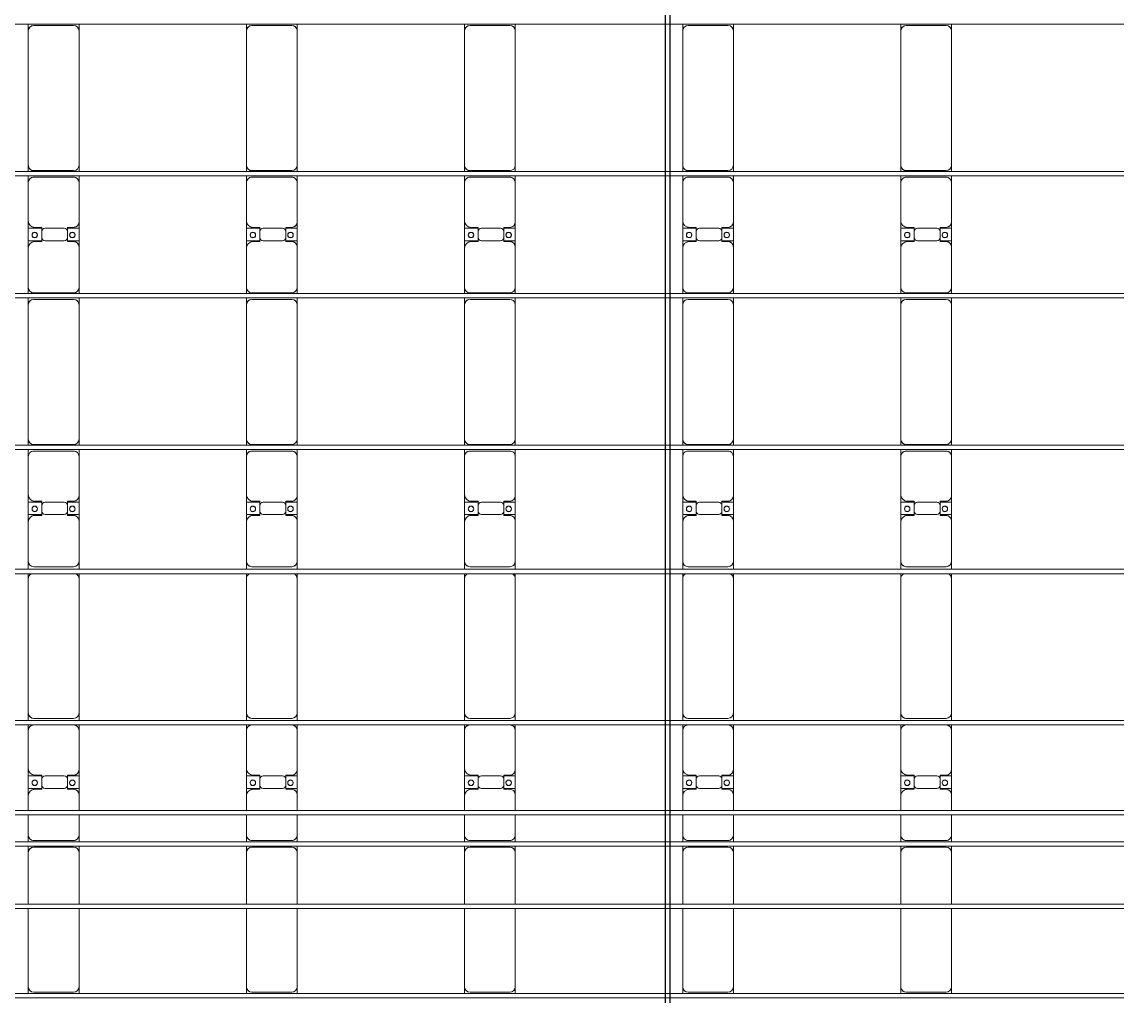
# Model space of a CAD drawing. Header units: millimetres. Extents: x -147246 to 112336, y -213734 to -86506.
# Drawn here: x -74407 to -64365, y -169893 to -160965 of the extents above; entities that cross this region are included whole.
import ezdxf

# ---------------------------------------------------------------- set-up
doc = ezdxf.new("R2010")
doc.units = ezdxf.units.MM
doc.layers.add('A-GENM', color=13, linetype='Continuous', lineweight=9)
doc.layers.add('S-BEAM', color=12, linetype='Continuous', lineweight=9)

# ---------------------------------------------------------------- blocks, each defined once
blk = doc.blocks.new('Dầm C52 - Dầm C52-18787-BỐ TRÍ KHUNG KẾT CẤU BÈ PIN 05')
at = {"layer": 'S-BEAM', "color": 1}
blk.add_line((-74474, 20), (74474, 20), dxfattribs=at)
blk = doc.blocks.new('Dầm C52 - Dầm C52-18788-BỐ TRÍ KHUNG KẾT CẤU BÈ PIN 05')
at = {"layer": 'S-BEAM', "color": 1}
for p, q in [((-74474, 20), (74474, 20)), ((74474, -20), (-74474, -20))]:
    blk.add_line(p, q, dxfattribs=at)
blk = doc.blocks.new('Dầm C52 - Dầm C52-18789-BỐ TRÍ KHUNG KẾT CẤU BÈ PIN 05')
at = {"layer": 'S-BEAM', "color": 1}
for p, q in [((-74474, 20), (74474, 20)), ((74474, -20), (-74474, -20))]:
    blk.add_line(p, q, dxfattribs=at)
blk = doc.blocks.new('Dầm C52 - Dầm C52-18790-BỐ TRÍ KHUNG KẾT CẤU BÈ PIN 05')
at = {"layer": 'S-BEAM', "color": 1}
for p, q in [((-74474, 20), (74474, 20)), ((74474, -20), (-74474, -20))]:
    blk.add_line(p, q, dxfattribs=at)
blk = doc.blocks.new('Dầm C52 - Hộp 40x60-25898-BỐ TRÍ KHUNG KẾT CẤU BÈ PIN 05')
at = {"layer": 'S-BEAM', "color": 3, "lineweight": 25}
for p, q in [((-55982, 20), (55982, 20)), ((55982, -20), (-55982, -20))]:
    blk.add_line(p, q, dxfattribs=at)
blk = doc.blocks.new('Dai phao do pin - DẢI PHAO ĐỠ PIN-V12-BỐ TRÍ KHUNG KẾT CẤU BÈ PIN 05')
at = {"layer": 'A-GENM', "color": 7}
for p, q in [((31948, 242), (32010, 242)), ((32727, 242), (32010, 242)), ((33240, 242), (32767, 242)), ((33240, 242), (33298, 242)), ((33338, 242), (33400, 242)), ((33587, 242), (33400, 242)), ((33760, 242), (33627, 242)), ((33760, 242), (33942, 242)), ((33828, 242), (34010, 242)), ((33828, 118), (33828, 242)), ((33942, 242), (33942, 118)), ((34360, 242), (34010, 242)), ((34360, 242), (34411, 242)), ((34451, 242), (34520, 242)), ((35750, 242), (34520, 242)), ((35750, 242), (35796, 242)), ((35836, 242), (35910, 242)), ((36270, 242), (35910, 242)), ((36270, 242), (36452, 242)), ((36338, 242), (36520, 242)), ((36338, 118), (36338, 242)), ((36452, 242), (36452, 118)), ((36870, 242), (36520, 242)), ((36870, 242), (36933, 242)), ((36973, 242), (37030, 242)), ((38260, 242), (37030, 242)), ((38260, 242), (38323, 242)), ((38363, 242), (38420, 242)), ((38780, 242), (38420, 242)), ((38780, 242), (38962, 242)), ((38848, 242), (39030, 242)), ((38848, 118), (38848, 242)), ((38962, 242), (38962, 118)), ((39380, 242), (39030, 242)), ((39380, 242), (39443, 242)), ((39483, 242), (39540, 242)), ((40770, 242), (39540, 242)), ((40770, 242), (40833, 242)), ((31960, 192), (31960, -173)), ((33290, -173), (33290, 192)), ((33350, 192), (33350, -173)), ((33820, 118), (33820, 182)), ((33912, 118), (33820, 118)), ((33950, 118), (33858, 118)), ((33950, 182), (33950, 118)), ((34410, -173), (34410, 192)), ((34470, 192), (34470, -173)), ((35860, 192), (35860, -173)), ((36330, 118), (36330, 182)), ((36422, 118), (36330, 118)), ((36460, 118), (36368, 118)), ((36460, 182), (36460, 118)), ((36920, -173), (36920, 192)), ((36980, 192), (36980, -173)), ((38310, -173), (38310, 192)), ((38370, 192), (38370, -173)), ((38840, 118), (38840, 182)), ((38932, 118), (38840, 118)), ((38970, 118), (38878, 118)), ((38970, 182), (38970, 118)), ((39430, -173), (39430, 192)), ((39490, 192), (39490, -173)), ((40820, -173), (40820, 192)), ((33828, 88), (33828, -88)), ((33942, -88), (33942, 88)), ((36338, 88), (36338, -88)), ((36452, -88), (36452, 88)), ((38848, 88), (38848, -88)), ((38962, -88), (38962, 88)), ((33820, -173), (33820, -118)), ((33820, -118), (33912, -118)), ((33828, -223), (33828, -118)), ((33858, -118), (33950, -118)), ((33942, -118), (33942, -223)), ((33950, -118), (33950, -173)), ((36330, -173), (36330, -118)), ((36330, -118), (36422, -118)), ((36338, -223), (36338, -118)), ((36368, -118), (36460, -118)), ((36452, -118), (36452, -223)), ((36460, -118), (36460, -173)), ((38840, -173), (38840, -118)), ((38840, -118), (38932, -118)), ((38848, -223), (38848, -118)), ((38878, -118), (38970, -118)), ((38962, -118), (38962, -223)), ((38970, -118), (38970, -173)), ((32010, -223), (31948, -223)), ((32010, -223), (32727, -223)), ((32767, -223), (33240, -223)), ((33298, -223), (33240, -223)), ((33400, -223), (33338, -223)), ((33400, -223), (33587, -223)), ((33627, -223), (33770, -223)), ((33942, -223), (33770, -223)), ((34000, -223), (33828, -223)), ((34000, -223), (34360, -223)), ((34411, -223), (34360, -223)), ((34520, -223), (34451, -223)), ((34520, -223), (35750, -223)), ((35796, -223), (35750, -223)), ((35910, -223), (35836, -223)), ((35910, -223), (36280, -223)), ((36452, -223), (36280, -223)), ((36510, -223), (36338, -223)), ((36510, -223), (36870, -223)), ((36933, -223), (36870, -223)), ((37030, -223), (36973, -223)), ((37030, -223), (38260, -223)), ((38323, -223), (38260, -223)), ((38420, -223), (38363, -223)), ((38420, -223), (38790, -223)), ((38962, -223), (38791, -223)), ((39020, -223), (38848, -223)), ((39020, -223), (39380, -223)), ((39443, -223), (39380, -223)), ((39540, -223), (39483, -223)), ((39540, -223), (40770, -223)), ((40833, -223), (40770, -223))]:
    blk.add_line(p, q, dxfattribs=at)
for centre, radius, start, end in [((32010, 192), 50, 90, 180), ((32010, 192), 50, 105, 180), ((33240, 192), 50, 360, 90), ((33240, 192), 50, 15, 90), ((33400, 192), 50, 90, 180), ((33400, 192), 50, 135, 180), ((33760, 182), 60, 360, 90), ((33760, 182), 60, 360, 30), ((33879, 183), 25, 0, 180), ((33881, 183), 25, 0, 180), ((34010, 182), 60, 90, 180), ((34010, 182), 60, 150, 180), ((34360, 192), 50, 360, 90), ((34360, 192), 50, 360, 45), ((34520, 192), 50, 90, 180), ((34520, 192), 50, 105, 180), ((35750, 192), 50, 30, 90), ((35750, 192), 50, 30, 90), ((35910, 192), 50, 90, 180), ((35910, 192), 50, 135, 180), ((36270, 182), 60, 360, 90), ((36270, 182), 60, 360, 30), ((36389, 183), 25, 0, 180), ((36391, 183), 25, 0, 180), ((36520, 182), 60, 90, 180), ((36520, 182), 60, 150, 180), ((36870, 192), 50, 0, 90), ((36870, 192), 50, 0, 45), ((37030, 192), 50, 90, 180), ((37030, 192), 50, 105, 180), ((38260, 192), 50, 360, 90), ((38260, 192), 50, 15, 90), ((38420, 192), 50, 90, 180), ((38420, 192), 50, 135, 180), ((38780, 182), 60, 360, 90), ((38780, 182), 60, 360, 30), ((38899, 183), 25, 0, 180), ((38901, 183), 25, 360, 180), ((39030, 182), 60, 90, 180), ((39030, 182), 60, 150, 180), ((39380, 192), 50, 0, 90), ((39380, 192), 50, 0, 45), ((39540, 192), 50, 90, 180), ((39540, 192), 50, 105, 180), ((40770, 192), 50, 0, 90), ((40770, 192), 50, 15, 90), ((33858, 88), 30, 90, 180), ((33879, 183), 25, 180, 0), ((33881, 183), 25, 180, 0), ((33912, 88), 30, 360, 90), ((36368, 88), 30, 90, 180), ((36389, 183), 25, 180, 0), ((36391, 183), 25, 180, 0), ((36422, 88), 30, 0, 90), ((38878, 88), 30, 90, 180), ((38899, 183), 25, 180, 360), ((38901, 183), 25, 180, 360), ((38932, 88), 30, 0, 90), ((33858, -88), 30, 180, 270), ((33912, -88), 30, 270, 360), ((36368, -88), 30, 180, 270), ((36422, -88), 30, 270, 360), ((38878, -88), 30, 180, 270), ((38932, -88), 30, 270, 0), ((32010, -173), 50, 180, 270), ((32010, -173), 50, 180, 270), ((33240, -173), 50, 270, 0), ((33240, -173), 50, 285, 0), ((33400, -173), 50, 180, 270), ((33400, -173), 50, 180, 225), ((33770, -173), 50, 270, 360), ((33770, -173), 50, 315, 360), ((33879, -162), 25, 0, 180), ((33879, -162), 25, 180, 0), ((33881, -162), 25, 0, 180), ((33881, -162), 25, 180, 0), ((34000, -173), 50, 180, 270), ((34000, -173), 50, 180, 225), ((34360, -173), 50, 270, 0), ((34360, -173), 50, 315, 360), ((34520, -173), 50, 180, 270), ((34520, -173), 50, 180, 270), ((35750, -173), 50, 270, 330), ((35750, -173), 50, 285, 330), ((35910, -173), 50, 180, 270), ((35910, -173), 50, 180, 225), ((36280, -173), 50, 270, 360), ((36280, -173), 50, 315, 0), ((36389, -162), 25, 0, 180), ((36389, -162), 25, 180, 0), ((36391, -162), 25, 0, 180), ((36391, -162), 25, 180, 0), ((36510, -173), 50, 180, 270), ((36510, -173), 50, 180, 225), ((36870, -173), 50, 270, 0), ((36870, -173), 50, 315, 360), ((37030, -173), 50, 180, 270), ((37030, -173), 50, 180, 270), ((38260, -173), 50, 270, 360), ((38260, -173), 50, 285, 360), ((38420, -173), 50, 180, 270), ((38420, -173), 50, 180, 225), ((38790, -173), 50, 270, 0), ((38790, -173), 50, 315, 0), ((38899, -162), 25, 360, 180), ((38899, -162), 25, 180, 360), ((38901, -162), 25, 0, 180), ((38901, -162), 25, 180, 360), ((39020, -173), 50, 180, 270), ((39020, -173), 50, 180, 225), ((39380, -173), 50, 270, 0), ((39380, -173), 50, 315, 0), ((39540, -173), 50, 180, 270), ((39540, -173), 50, 180, 270), ((40770, -173), 50, 270, 360), ((40770, -173), 50, 285, 0)]:
    blk.add_arc(centre, radius, start, end, dxfattribs=at)
blk = doc.blocks.new('Dai phao do pin - DẢI PHAO ĐỠ PIN-V13-BỐ TRÍ KHUNG KẾT CẤU BÈ PIN 05')
at = {"layer": 'A-GENM', "color": 7}
for p, q in [((31948, 242), (32010, 242)), ((32727, 242), (32010, 242)), ((33240, 242), (32767, 242)), ((33240, 242), (33298, 242)), ((33338, 242), (33400, 242)), ((33587, 242), (33400, 242)), ((33760, 242), (33627, 242)), ((33760, 242), (33942, 242)), ((33828, 242), (34010, 242)), ((33828, 118), (33828, 242)), ((33942, 242), (33942, 118)), ((34360, 242), (34010, 242)), ((34360, 242), (34411, 242)), ((34451, 242), (34520, 242)), ((35750, 242), (34520, 242)), ((35750, 242), (35796, 242)), ((35836, 242), (35910, 242)), ((36270, 242), (35910, 242)), ((36270, 242), (36452, 242)), ((36338, 242), (36520, 242)), ((36338, 118), (36338, 242)), ((36452, 242), (36452, 118)), ((36870, 242), (36520, 242)), ((36870, 242), (36933, 242)), ((36973, 242), (37030, 242)), ((38260, 242), (37030, 242)), ((38260, 242), (38323, 242)), ((38363, 242), (38420, 242)), ((38780, 242), (38420, 242)), ((38780, 242), (38962, 242)), ((38848, 242), (39030, 242)), ((38848, 118), (38848, 242)), ((38962, 242), (38962, 118)), ((39380, 242), (39030, 242)), ((39380, 242), (39443, 242)), ((39483, 242), (39540, 242)), ((40770, 242), (39540, 242)), ((40770, 242), (40833, 242)), ((31960, 192), (31960, -173)), ((33290, -173), (33290, 192)), ((33350, 192), (33350, -173)), ((33820, 118), (33820, 182)), ((33912, 118), (33820, 118)), ((33950, 118), (33858, 118)), ((33950, 182), (33950, 118)), ((34410, -173), (34410, 192)), ((34470, 192), (34470, -173)), ((35860, 192), (35860, -173)), ((36330, 118), (36330, 182)), ((36422, 118), (36330, 118)), ((36460, 118), (36368, 118)), ((36460, 182), (36460, 118)), ((36920, -173), (36920, 192)), ((36980, 192), (36980, -173)), ((38310, -173), (38310, 192)), ((38370, 192), (38370, -173)), ((38840, 118), (38840, 182)), ((38932, 118), (38840, 118)), ((38970, 118), (38878, 118)), ((38970, 182), (38970, 118)), ((39430, -173), (39430, 192)), ((39490, 192), (39490, -173)), ((40820, -173), (40820, 192)), ((33828, 88), (33828, -88)), ((33942, -88), (33942, 88)), ((36338, 88), (36338, -88)), ((36452, -88), (36452, 88)), ((38848, 88), (38848, -88)), ((38962, -88), (38962, 88)), ((33820, -173), (33820, -118)), ((33820, -118), (33912, -118)), ((33828, -223), (33828, -118)), ((33858, -118), (33950, -118)), ((33942, -118), (33942, -223)), ((33950, -118), (33950, -173)), ((36330, -173), (36330, -118)), ((36330, -118), (36422, -118)), ((36338, -223), (36338, -118)), ((36368, -118), (36460, -118)), ((36452, -118), (36452, -223)), ((36460, -118), (36460, -173)), ((38840, -173), (38840, -118)), ((38840, -118), (38932, -118)), ((38848, -223), (38848, -118)), ((38878, -118), (38970, -118)), ((38962, -118), (38962, -223)), ((38970, -118), (38970, -173)), ((32010, -223), (31948, -223)), ((32010, -223), (32727, -223)), ((32767, -223), (33240, -223)), ((33298, -223), (33240, -223)), ((33400, -223), (33338, -223)), ((33400, -223), (33587, -223)), ((33627, -223), (33770, -223)), ((33942, -223), (33770, -223)), ((34000, -223), (33828, -223)), ((34000, -223), (34360, -223)), ((34411, -223), (34360, -223)), ((34520, -223), (34451, -223)), ((34520, -223), (35750, -223)), ((35796, -223), (35750, -223)), ((35910, -223), (35836, -223)), ((35910, -223), (36280, -223)), ((36452, -223), (36280, -223)), ((36510, -223), (36338, -223)), ((36510, -223), (36870, -223)), ((36933, -223), (36870, -223)), ((37030, -223), (36973, -223)), ((37030, -223), (38260, -223)), ((38323, -223), (38260, -223)), ((38420, -223), (38363, -223)), ((38420, -223), (38790, -223)), ((38962, -223), (38791, -223)), ((39020, -223), (38848, -223)), ((39020, -223), (39380, -223)), ((39443, -223), (39380, -223)), ((39540, -223), (39483, -223)), ((39540, -223), (40770, -223)), ((40833, -223), (40770, -223))]:
    blk.add_line(p, q, dxfattribs=at)
for centre, radius, start, end in [((32010, 192), 50, 90, 180), ((32010, 192), 50, 105, 180), ((33240, 192), 50, 360, 90), ((33240, 192), 50, 15, 90), ((33400, 192), 50, 90, 180), ((33400, 192), 50, 135, 180), ((33760, 182), 60, 360, 90), ((33760, 182), 60, 360, 30), ((33879, 183), 25, 0, 180), ((33881, 183), 25, 0, 180), ((34010, 182), 60, 90, 180), ((34010, 182), 60, 150, 180), ((34360, 192), 50, 360, 90), ((34360, 192), 50, 360, 45), ((34520, 192), 50, 90, 180), ((34520, 192), 50, 105, 180), ((35750, 192), 50, 30, 90), ((35750, 192), 50, 30, 90), ((35910, 192), 50, 90, 180), ((35910, 192), 50, 135, 180), ((36270, 182), 60, 360, 90), ((36270, 182), 60, 360, 30), ((36389, 183), 25, 0, 180), ((36391, 183), 25, 0, 180), ((36520, 182), 60, 90, 180), ((36520, 182), 60, 150, 180), ((36870, 192), 50, 0, 90), ((36870, 192), 50, 0, 45), ((37030, 192), 50, 90, 180), ((37030, 192), 50, 105, 180), ((38260, 192), 50, 360, 90), ((38260, 192), 50, 15, 90), ((38420, 192), 50, 90, 180), ((38420, 192), 50, 135, 180), ((38780, 182), 60, 360, 90), ((38780, 182), 60, 360, 30), ((38899, 183), 25, 0, 180), ((38901, 183), 25, 360, 180), ((39030, 182), 60, 90, 180), ((39030, 182), 60, 150, 180), ((39380, 192), 50, 0, 90), ((39380, 192), 50, 0, 45), ((39540, 192), 50, 90, 180), ((39540, 192), 50, 105, 180), ((40770, 192), 50, 0, 90), ((40770, 192), 50, 15, 90), ((33858, 88), 30, 90, 180), ((33879, 183), 25, 180, 0), ((33881, 183), 25, 180, 0), ((33912, 88), 30, 360, 90), ((36368, 88), 30, 90, 180), ((36389, 183), 25, 180, 0), ((36391, 183), 25, 180, 0), ((36422, 88), 30, 0, 90), ((38878, 88), 30, 90, 180), ((38899, 183), 25, 180, 360), ((38901, 183), 25, 180, 360), ((38932, 88), 30, 0, 90), ((33858, -88), 30, 180, 270), ((33912, -88), 30, 270, 360), ((36368, -88), 30, 180, 270), ((36422, -88), 30, 270, 360), ((38878, -88), 30, 180, 270), ((38932, -88), 30, 270, 0), ((32010, -173), 50, 180, 270), ((32010, -173), 50, 180, 270), ((33240, -173), 50, 270, 0), ((33240, -173), 50, 285, 0), ((33400, -173), 50, 180, 270), ((33400, -173), 50, 180, 225), ((33770, -173), 50, 270, 360), ((33770, -173), 50, 315, 360), ((33879, -162), 25, 0, 180), ((33879, -162), 25, 180, 0), ((33881, -162), 25, 0, 180), ((33881, -162), 25, 180, 0), ((34000, -173), 50, 180, 270), ((34000, -173), 50, 180, 225), ((34360, -173), 50, 270, 0), ((34360, -173), 50, 315, 360), ((34520, -173), 50, 180, 270), ((34520, -173), 50, 180, 270), ((35750, -173), 50, 270, 330), ((35750, -173), 50, 285, 330), ((35910, -173), 50, 180, 270), ((35910, -173), 50, 180, 225), ((36280, -173), 50, 270, 360), ((36280, -173), 50, 315, 0), ((36389, -162), 25, 0, 180), ((36389, -162), 25, 180, 0), ((36391, -162), 25, 0, 180), ((36391, -162), 25, 180, 0), ((36510, -173), 50, 180, 270), ((36510, -173), 50, 180, 225), ((36870, -173), 50, 270, 0), ((36870, -173), 50, 315, 360), ((37030, -173), 50, 180, 270), ((37030, -173), 50, 180, 270), ((38260, -173), 50, 270, 360), ((38260, -173), 50, 285, 360), ((38420, -173), 50, 180, 270), ((38420, -173), 50, 180, 225), ((38790, -173), 50, 270, 0), ((38790, -173), 50, 315, 0), ((38899, -162), 25, 360, 180), ((38899, -162), 25, 180, 360), ((38901, -162), 25, 0, 180), ((38901, -162), 25, 180, 360), ((39020, -173), 50, 180, 270), ((39020, -173), 50, 180, 225), ((39380, -173), 50, 270, 0), ((39380, -173), 50, 315, 0), ((39540, -173), 50, 180, 270), ((39540, -173), 50, 180, 270), ((40770, -173), 50, 270, 360), ((40770, -173), 50, 285, 0)]:
    blk.add_arc(centre, radius, start, end, dxfattribs=at)
blk = doc.blocks.new('Dai phao do pin - DẢI PHAO ĐỠ PIN-V14-BỐ TRÍ KHUNG KẾT CẤU BÈ PIN 05')
at = {"layer": 'A-GENM', "color": 7}
for p, q in [((31948, 242), (32010, 242)), ((32727, 242), (32010, 242)), ((33240, 242), (32767, 242)), ((33240, 242), (33298, 242)), ((33338, 242), (33400, 242)), ((33587, 242), (33400, 242)), ((33760, 242), (33627, 242)), ((33760, 242), (33942, 242)), ((33828, 242), (34010, 242)), ((33828, 118), (33828, 242)), ((33942, 242), (33942, 118)), ((34360, 242), (34010, 242)), ((34360, 242), (34411, 242)), ((34451, 242), (34520, 242)), ((35750, 242), (34520, 242)), ((35750, 242), (35796, 242)), ((35836, 242), (35910, 242)), ((36270, 242), (35910, 242)), ((36270, 242), (36452, 242)), ((36338, 242), (36520, 242)), ((36338, 118), (36338, 242)), ((36452, 242), (36452, 118)), ((36870, 242), (36520, 242)), ((36870, 242), (36933, 242)), ((36973, 242), (37030, 242)), ((38260, 242), (37030, 242)), ((38260, 242), (38323, 242)), ((38363, 242), (38420, 242)), ((38780, 242), (38420, 242)), ((38780, 242), (38962, 242)), ((38848, 242), (39030, 242)), ((38848, 118), (38848, 242)), ((38962, 242), (38962, 118)), ((39380, 242), (39030, 242)), ((39380, 242), (39443, 242)), ((39483, 242), (39540, 242)), ((40770, 242), (39540, 242)), ((40770, 242), (40833, 242)), ((31960, 192), (31960, -173)), ((33290, -173), (33290, 192)), ((33350, 192), (33350, -173)), ((33820, 118), (33820, 182)), ((33912, 118), (33820, 118)), ((33950, 118), (33858, 118)), ((33950, 182), (33950, 118)), ((34410, -173), (34410, 192)), ((34470, 192), (34470, -173)), ((35860, 192), (35860, -173)), ((36330, 118), (36330, 182)), ((36422, 118), (36330, 118)), ((36460, 118), (36368, 118)), ((36460, 182), (36460, 118)), ((36920, -173), (36920, 192)), ((36980, 192), (36980, -173)), ((38310, -173), (38310, 192)), ((38370, 192), (38370, -173)), ((38840, 118), (38840, 182)), ((38932, 118), (38840, 118)), ((38970, 118), (38878, 118)), ((38970, 182), (38970, 118)), ((39430, -173), (39430, 192)), ((39490, 192), (39490, -173)), ((40820, -173), (40820, 192)), ((33828, 88), (33828, -88)), ((33942, -88), (33942, 88)), ((36338, 88), (36338, -88)), ((36452, -88), (36452, 88)), ((38848, 88), (38848, -88)), ((38962, -88), (38962, 88)), ((33820, -173), (33820, -118)), ((33820, -118), (33912, -118)), ((33828, -223), (33828, -118)), ((33858, -118), (33950, -118)), ((33942, -118), (33942, -223)), ((33950, -118), (33950, -173)), ((36330, -173), (36330, -118)), ((36330, -118), (36422, -118)), ((36338, -223), (36338, -118)), ((36368, -118), (36460, -118)), ((36452, -118), (36452, -223)), ((36460, -118), (36460, -173)), ((38840, -173), (38840, -118)), ((38840, -118), (38932, -118)), ((38848, -223), (38848, -118)), ((38878, -118), (38970, -118)), ((38962, -118), (38962, -223)), ((38970, -118), (38970, -173)), ((32010, -223), (31948, -223)), ((32010, -223), (32727, -223)), ((32767, -223), (33240, -223)), ((33298, -223), (33240, -223)), ((33400, -223), (33338, -223)), ((33400, -223), (33587, -223)), ((33627, -223), (33770, -223)), ((33942, -223), (33770, -223)), ((34000, -223), (33828, -223)), ((34000, -223), (34360, -223)), ((34411, -223), (34360, -223)), ((34520, -223), (34451, -223)), ((34520, -223), (35750, -223)), ((35796, -223), (35750, -223)), ((35910, -223), (35836, -223)), ((35910, -223), (36280, -223)), ((36452, -223), (36280, -223)), ((36510, -223), (36338, -223)), ((36510, -223), (36870, -223)), ((36933, -223), (36870, -223)), ((37030, -223), (36973, -223)), ((37030, -223), (38260, -223)), ((38323, -223), (38260, -223)), ((38420, -223), (38363, -223)), ((38420, -223), (38790, -223)), ((38962, -223), (38791, -223)), ((39020, -223), (38848, -223)), ((39020, -223), (39380, -223)), ((39443, -223), (39380, -223)), ((39540, -223), (39483, -223)), ((39540, -223), (40770, -223)), ((40833, -223), (40770, -223))]:
    blk.add_line(p, q, dxfattribs=at)
for centre, radius, start, end in [((32010, 192), 50, 90, 180), ((32010, 192), 50, 105, 180), ((33240, 192), 50, 360, 90), ((33240, 192), 50, 15, 90), ((33400, 192), 50, 90, 180), ((33400, 192), 50, 135, 180), ((33760, 182), 60, 360, 90), ((33760, 182), 60, 360, 30), ((33879, 183), 25, 0, 180), ((33881, 183), 25, 0, 180), ((34010, 182), 60, 90, 180), ((34010, 182), 60, 150, 180), ((34360, 192), 50, 360, 90), ((34360, 192), 50, 360, 45), ((34520, 192), 50, 90, 180), ((34520, 192), 50, 105, 180), ((35750, 192), 50, 30, 90), ((35750, 192), 50, 30, 90), ((35910, 192), 50, 90, 180), ((35910, 192), 50, 135, 180), ((36270, 182), 60, 360, 90), ((36270, 182), 60, 360, 30), ((36389, 183), 25, 0, 180), ((36391, 183), 25, 0, 180), ((36520, 182), 60, 90, 180), ((36520, 182), 60, 150, 180), ((36870, 192), 50, 0, 90), ((36870, 192), 50, 0, 45), ((37030, 192), 50, 90, 180), ((37030, 192), 50, 105, 180), ((38260, 192), 50, 360, 90), ((38260, 192), 50, 15, 90), ((38420, 192), 50, 90, 180), ((38420, 192), 50, 135, 180), ((38780, 182), 60, 360, 90), ((38780, 182), 60, 360, 30), ((38899, 183), 25, 0, 180), ((38901, 183), 25, 360, 180), ((39030, 182), 60, 90, 180), ((39030, 182), 60, 150, 180), ((39380, 192), 50, 0, 90), ((39380, 192), 50, 0, 45), ((39540, 192), 50, 90, 180), ((39540, 192), 50, 105, 180), ((40770, 192), 50, 0, 90), ((40770, 192), 50, 15, 90), ((33858, 88), 30, 90, 180), ((33879, 183), 25, 180, 0), ((33881, 183), 25, 180, 0), ((33912, 88), 30, 360, 90), ((36368, 88), 30, 90, 180), ((36389, 183), 25, 180, 0), ((36391, 183), 25, 180, 0), ((36422, 88), 30, 0, 90), ((38878, 88), 30, 90, 180), ((38899, 183), 25, 180, 360), ((38901, 183), 25, 180, 360), ((38932, 88), 30, 0, 90), ((33858, -88), 30, 180, 270), ((33912, -88), 30, 270, 360), ((36368, -88), 30, 180, 270), ((36422, -88), 30, 270, 360), ((38878, -88), 30, 180, 270), ((38932, -88), 30, 270, 0), ((32010, -173), 50, 180, 270), ((32010, -173), 50, 180, 270), ((33240, -173), 50, 270, 0), ((33240, -173), 50, 285, 0), ((33400, -173), 50, 180, 270), ((33400, -173), 50, 180, 225), ((33770, -173), 50, 270, 360), ((33770, -173), 50, 315, 360), ((33879, -162), 25, 0, 180), ((33879, -162), 25, 180, 0), ((33881, -162), 25, 0, 180), ((33881, -162), 25, 180, 0), ((34000, -173), 50, 180, 270), ((34000, -173), 50, 180, 225), ((34360, -173), 50, 270, 0), ((34360, -173), 50, 315, 360), ((34520, -173), 50, 180, 270), ((34520, -173), 50, 180, 270), ((35750, -173), 50, 270, 330), ((35750, -173), 50, 285, 330), ((35910, -173), 50, 180, 270), ((35910, -173), 50, 180, 225), ((36280, -173), 50, 270, 360), ((36280, -173), 50, 315, 0), ((36389, -162), 25, 0, 180), ((36389, -162), 25, 180, 0), ((36391, -162), 25, 0, 180), ((36391, -162), 25, 180, 0), ((36510, -173), 50, 180, 270), ((36510, -173), 50, 180, 225), ((36870, -173), 50, 270, 0), ((36870, -173), 50, 315, 360), ((37030, -173), 50, 180, 270), ((37030, -173), 50, 180, 270), ((38260, -173), 50, 270, 360), ((38260, -173), 50, 285, 360), ((38420, -173), 50, 180, 270), ((38420, -173), 50, 180, 225), ((38790, -173), 50, 270, 0), ((38790, -173), 50, 315, 0), ((38899, -162), 25, 360, 180), ((38899, -162), 25, 180, 360), ((38901, -162), 25, 0, 180), ((38901, -162), 25, 180, 360), ((39020, -173), 50, 180, 270), ((39020, -173), 50, 180, 225), ((39380, -173), 50, 270, 0), ((39380, -173), 50, 315, 0), ((39540, -173), 50, 180, 270), ((39540, -173), 50, 180, 270), ((40770, -173), 50, 270, 360), ((40770, -173), 50, 285, 0)]:
    blk.add_arc(centre, radius, start, end, dxfattribs=at)
blk = doc.blocks.new('Dai phao do pin - DẢI PHAO ĐỠ PIN-V15-BỐ TRÍ KHUNG KẾT CẤU BÈ PIN 05')
at = {"layer": 'A-GENM', "color": 7}
for p, q in [((31948, 242), (32010, 242)), ((32727, 242), (32010, 242)), ((33240, 242), (32767, 242)), ((33240, 242), (33298, 242)), ((33338, 242), (33400, 242)), ((33587, 242), (33400, 242)), ((33760, 242), (33627, 242)), ((33760, 242), (33942, 242)), ((33828, 242), (34010, 242)), ((33828, 118), (33828, 242)), ((33942, 242), (33942, 118)), ((34360, 242), (34010, 242)), ((34360, 242), (34411, 242)), ((34451, 242), (34520, 242)), ((35750, 242), (34520, 242)), ((35750, 242), (35796, 242)), ((35836, 242), (35910, 242)), ((36270, 242), (35910, 242)), ((36270, 242), (36452, 242)), ((36338, 242), (36520, 242)), ((36338, 118), (36338, 242)), ((36452, 242), (36452, 118)), ((36870, 242), (36520, 242)), ((36870, 242), (36933, 242)), ((36973, 242), (37030, 242)), ((38260, 242), (37030, 242)), ((38260, 242), (38323, 242)), ((38363, 242), (38420, 242)), ((38780, 242), (38420, 242)), ((38780, 242), (38962, 242)), ((38848, 242), (39030, 242)), ((38848, 118), (38848, 242)), ((38962, 242), (38962, 118)), ((39380, 242), (39030, 242)), ((39380, 242), (39443, 242)), ((39483, 242), (39540, 242)), ((40770, 242), (39540, 242)), ((40770, 242), (40833, 242)), ((31960, 192), (31960, -173)), ((33290, -173), (33290, 192)), ((33350, 192), (33350, -173)), ((33820, 118), (33820, 182)), ((33912, 118), (33820, 118)), ((33950, 118), (33858, 118)), ((33950, 182), (33950, 118)), ((34410, -173), (34410, 192)), ((34470, 192), (34470, -173)), ((35860, 192), (35860, -173)), ((36330, 118), (36330, 182)), ((36422, 118), (36330, 118)), ((36460, 118), (36368, 118)), ((36460, 182), (36460, 118)), ((36920, -173), (36920, 192)), ((36980, 192), (36980, -173)), ((38310, -173), (38310, 192)), ((38370, 192), (38370, -173)), ((38840, 118), (38840, 182)), ((38932, 118), (38840, 118)), ((38970, 118), (38878, 118)), ((38970, 182), (38970, 118)), ((39430, -173), (39430, 192)), ((39490, 192), (39490, -173)), ((40820, -173), (40820, 192)), ((33828, 88), (33828, -88)), ((33942, -88), (33942, 88)), ((36338, 88), (36338, -88)), ((36452, -88), (36452, 88)), ((38848, 88), (38848, -88)), ((38962, -88), (38962, 88)), ((33820, -173), (33820, -118)), ((33820, -118), (33912, -118)), ((33828, -223), (33828, -118)), ((33858, -118), (33950, -118)), ((33942, -118), (33942, -223)), ((33950, -118), (33950, -173)), ((36330, -173), (36330, -118)), ((36330, -118), (36422, -118)), ((36338, -223), (36338, -118)), ((36368, -118), (36460, -118)), ((36452, -118), (36452, -223)), ((36460, -118), (36460, -173)), ((38840, -173), (38840, -118)), ((38840, -118), (38932, -118)), ((38848, -223), (38848, -118)), ((38878, -118), (38970, -118)), ((38962, -118), (38962, -223)), ((38970, -118), (38970, -173)), ((32010, -223), (31948, -223)), ((32010, -223), (32727, -223)), ((32767, -223), (33240, -223)), ((33298, -223), (33240, -223)), ((33400, -223), (33338, -223)), ((33400, -223), (33587, -223)), ((33627, -223), (33770, -223)), ((33942, -223), (33770, -223)), ((34000, -223), (33828, -223)), ((34000, -223), (34360, -223)), ((34411, -223), (34360, -223)), ((34520, -223), (34451, -223)), ((34520, -223), (35750, -223)), ((35796, -223), (35750, -223)), ((35910, -223), (35836, -223)), ((35910, -223), (36280, -223)), ((36452, -223), (36280, -223)), ((36510, -223), (36338, -223)), ((36510, -223), (36870, -223)), ((36933, -223), (36870, -223)), ((37030, -223), (36973, -223)), ((37030, -223), (38260, -223)), ((38323, -223), (38260, -223)), ((38420, -223), (38363, -223)), ((38420, -223), (38790, -223)), ((38962, -223), (38791, -223)), ((39020, -223), (38848, -223)), ((39020, -223), (39380, -223)), ((39443, -223), (39380, -223)), ((39540, -223), (39483, -223)), ((39540, -223), (40770, -223)), ((40833, -223), (40770, -223))]:
    blk.add_line(p, q, dxfattribs=at)
for centre, radius, start, end in [((32010, 192), 50, 90, 180), ((32010, 192), 50, 105, 180), ((33240, 192), 50, 360, 90), ((33240, 192), 50, 15, 90), ((33400, 192), 50, 90, 180), ((33400, 192), 50, 135, 180), ((33760, 182), 60, 360, 90), ((33760, 182), 60, 360, 30), ((33879, 183), 25, 0, 180), ((33881, 183), 25, 0, 180), ((34010, 182), 60, 90, 180), ((34010, 182), 60, 150, 180), ((34360, 192), 50, 360, 90), ((34360, 192), 50, 360, 45), ((34520, 192), 50, 90, 180), ((34520, 192), 50, 105, 180), ((35750, 192), 50, 30, 90), ((35750, 192), 50, 30, 90), ((35910, 192), 50, 90, 180), ((35910, 192), 50, 135, 180), ((36270, 182), 60, 360, 90), ((36270, 182), 60, 360, 30), ((36389, 183), 25, 0, 180), ((36391, 183), 25, 0, 180), ((36520, 182), 60, 90, 180), ((36520, 182), 60, 150, 180), ((36870, 192), 50, 0, 90), ((36870, 192), 50, 0, 45), ((37030, 192), 50, 90, 180), ((37030, 192), 50, 105, 180), ((38260, 192), 50, 360, 90), ((38260, 192), 50, 15, 90), ((38420, 192), 50, 90, 180), ((38420, 192), 50, 135, 180), ((38780, 182), 60, 360, 90), ((38780, 182), 60, 360, 30), ((38899, 183), 25, 0, 180), ((38901, 183), 25, 360, 180), ((39030, 182), 60, 90, 180), ((39030, 182), 60, 150, 180), ((39380, 192), 50, 0, 90), ((39380, 192), 50, 0, 45), ((39540, 192), 50, 90, 180), ((39540, 192), 50, 105, 180), ((40770, 192), 50, 0, 90), ((40770, 192), 50, 15, 90), ((33858, 88), 30, 90, 180), ((33879, 183), 25, 180, 0), ((33881, 183), 25, 180, 0), ((33912, 88), 30, 360, 90), ((36368, 88), 30, 90, 180), ((36389, 183), 25, 180, 0), ((36391, 183), 25, 180, 0), ((36422, 88), 30, 0, 90), ((38878, 88), 30, 90, 180), ((38899, 183), 25, 180, 360), ((38901, 183), 25, 180, 360), ((38932, 88), 30, 0, 90), ((33858, -88), 30, 180, 270), ((33912, -88), 30, 270, 360), ((36368, -88), 30, 180, 270), ((36422, -88), 30, 270, 360), ((38878, -88), 30, 180, 270), ((38932, -88), 30, 270, 0), ((32010, -173), 50, 180, 270), ((32010, -173), 50, 180, 270), ((33240, -173), 50, 270, 0), ((33240, -173), 50, 285, 0), ((33400, -173), 50, 180, 270), ((33400, -173), 50, 180, 225), ((33770, -173), 50, 270, 360), ((33770, -173), 50, 315, 360), ((33879, -162), 25, 0, 180), ((33879, -162), 25, 180, 0), ((33881, -162), 25, 0, 180), ((33881, -162), 25, 180, 0), ((34000, -173), 50, 180, 270), ((34000, -173), 50, 180, 225), ((34360, -173), 50, 270, 0), ((34360, -173), 50, 315, 360), ((34520, -173), 50, 180, 270), ((34520, -173), 50, 180, 270), ((35750, -173), 50, 270, 330), ((35750, -173), 50, 285, 330), ((35910, -173), 50, 180, 270), ((35910, -173), 50, 180, 225), ((36280, -173), 50, 270, 360), ((36280, -173), 50, 315, 0), ((36389, -162), 25, 0, 180), ((36389, -162), 25, 180, 0), ((36391, -162), 25, 0, 180), ((36391, -162), 25, 180, 0), ((36510, -173), 50, 180, 270), ((36510, -173), 50, 180, 225), ((36870, -173), 50, 270, 0), ((36870, -173), 50, 315, 360), ((37030, -173), 50, 180, 270), ((37030, -173), 50, 180, 270), ((38260, -173), 50, 270, 360), ((38260, -173), 50, 285, 360), ((38420, -173), 50, 180, 270), ((38420, -173), 50, 180, 225), ((38790, -173), 50, 270, 0), ((38790, -173), 50, 315, 0), ((38899, -162), 25, 360, 180), ((38899, -162), 25, 180, 360), ((38901, -162), 25, 0, 180), ((38901, -162), 25, 180, 360), ((39020, -173), 50, 180, 270), ((39020, -173), 50, 180, 225), ((39380, -173), 50, 270, 0), ((39380, -173), 50, 315, 0), ((39540, -173), 50, 180, 270), ((39540, -173), 50, 180, 270), ((40770, -173), 50, 270, 360), ((40770, -173), 50, 285, 0)]:
    blk.add_arc(centre, radius, start, end, dxfattribs=at)
blk = doc.blocks.new('Dai phao do pin - DẢI PHAO ĐỠ PIN-V16-BỐ TRÍ KHUNG KẾT CẤU BÈ PIN 05')
at = {"layer": 'A-GENM', "color": 7}
for p, q in [((31948, 242), (32010, 242)), ((32727, 242), (32010, 242)), ((33240, 242), (32767, 242)), ((33240, 242), (33298, 242)), ((33338, 242), (33400, 242)), ((33587, 242), (33400, 242)), ((33760, 242), (33627, 242)), ((33760, 242), (33942, 242)), ((33828, 242), (34010, 242)), ((33828, 118), (33828, 242)), ((33942, 242), (33942, 118)), ((34360, 242), (34010, 242)), ((34360, 242), (34411, 242)), ((34451, 242), (34520, 242)), ((35750, 242), (34520, 242)), ((35750, 242), (35796, 242)), ((35836, 242), (35910, 242)), ((36270, 242), (35910, 242)), ((36270, 242), (36452, 242)), ((36338, 242), (36520, 242)), ((36338, 118), (36338, 242)), ((36452, 242), (36452, 118)), ((36870, 242), (36520, 242)), ((36870, 242), (36933, 242)), ((36973, 242), (37030, 242)), ((38260, 242), (37030, 242)), ((38260, 242), (38323, 242)), ((38363, 242), (38420, 242)), ((38780, 242), (38420, 242)), ((38780, 242), (38962, 242)), ((38848, 242), (39030, 242)), ((38848, 118), (38848, 242)), ((38962, 242), (38962, 118)), ((39380, 242), (39030, 242)), ((39380, 242), (39443, 242)), ((39483, 242), (39540, 242)), ((40770, 242), (39540, 242)), ((40770, 242), (40833, 242)), ((31960, 192), (31960, -173)), ((33290, -173), (33290, 192)), ((33350, 192), (33350, -173)), ((33820, 118), (33820, 182)), ((33912, 118), (33820, 118)), ((33950, 118), (33858, 118)), ((33950, 182), (33950, 118)), ((34410, -173), (34410, 192)), ((34470, 192), (34470, -173)), ((35860, 192), (35860, -173)), ((36330, 118), (36330, 182)), ((36422, 118), (36330, 118)), ((36460, 118), (36368, 118)), ((36460, 182), (36460, 118)), ((36920, -173), (36920, 192)), ((36980, 192), (36980, -173)), ((38310, -173), (38310, 192)), ((38370, 192), (38370, -173)), ((38840, 118), (38840, 182)), ((38932, 118), (38840, 118)), ((38970, 118), (38878, 118)), ((38970, 182), (38970, 118)), ((39430, -173), (39430, 192)), ((39490, 192), (39490, -173)), ((40820, -173), (40820, 192)), ((33828, 88), (33828, -88)), ((33942, -88), (33942, 88)), ((36338, 88), (36338, -88)), ((36452, -88), (36452, 88)), ((38848, 88), (38848, -88)), ((38962, -88), (38962, 88)), ((33820, -173), (33820, -118)), ((33820, -118), (33912, -118)), ((33828, -223), (33828, -118)), ((33858, -118), (33950, -118)), ((33942, -118), (33942, -223)), ((33950, -118), (33950, -173)), ((36330, -173), (36330, -118)), ((36330, -118), (36422, -118)), ((36338, -223), (36338, -118)), ((36368, -118), (36460, -118)), ((36452, -118), (36452, -223)), ((36460, -118), (36460, -173)), ((38840, -173), (38840, -118)), ((38840, -118), (38932, -118)), ((38848, -223), (38848, -118)), ((38878, -118), (38970, -118)), ((38962, -118), (38962, -223)), ((38970, -118), (38970, -173)), ((32010, -223), (31948, -223)), ((32010, -223), (32727, -223)), ((32767, -223), (33240, -223)), ((33298, -223), (33240, -223)), ((33400, -223), (33338, -223)), ((33400, -223), (33587, -223)), ((33627, -223), (33770, -223)), ((33942, -223), (33770, -223)), ((34000, -223), (33828, -223)), ((34000, -223), (34360, -223)), ((34411, -223), (34360, -223)), ((34520, -223), (34451, -223)), ((34520, -223), (35750, -223)), ((35796, -223), (35750, -223)), ((35910, -223), (35836, -223)), ((35910, -223), (36280, -223)), ((36452, -223), (36280, -223)), ((36510, -223), (36338, -223)), ((36510, -223), (36870, -223)), ((36933, -223), (36870, -223)), ((37030, -223), (36973, -223)), ((37030, -223), (38260, -223)), ((38323, -223), (38260, -223)), ((38420, -223), (38363, -223)), ((38420, -223), (38790, -223)), ((38962, -223), (38791, -223)), ((39020, -223), (38848, -223)), ((39020, -223), (39380, -223)), ((39443, -223), (39380, -223)), ((39540, -223), (39483, -223)), ((39540, -223), (40770, -223)), ((40833, -223), (40770, -223))]:
    blk.add_line(p, q, dxfattribs=at)
for centre, radius, start, end in [((32010, 192), 50, 90, 180), ((32010, 192), 50, 105, 180), ((33240, 192), 50, 360, 90), ((33240, 192), 50, 15, 90), ((33400, 192), 50, 90, 180), ((33400, 192), 50, 135, 180), ((33760, 182), 60, 360, 90), ((33760, 182), 60, 360, 30), ((33879, 183), 25, 0, 180), ((33881, 183), 25, 0, 180), ((34010, 182), 60, 90, 180), ((34010, 182), 60, 150, 180), ((34360, 192), 50, 360, 90), ((34360, 192), 50, 360, 45), ((34520, 192), 50, 90, 180), ((34520, 192), 50, 105, 180), ((35750, 192), 50, 30, 90), ((35750, 192), 50, 30, 90), ((35910, 192), 50, 90, 180), ((35910, 192), 50, 135, 180), ((36270, 182), 60, 360, 90), ((36270, 182), 60, 360, 30), ((36389, 183), 25, 0, 180), ((36391, 183), 25, 0, 180), ((36520, 182), 60, 90, 180), ((36520, 182), 60, 150, 180), ((36870, 192), 50, 0, 90), ((36870, 192), 50, 0, 45), ((37030, 192), 50, 90, 180), ((37030, 192), 50, 105, 180), ((38260, 192), 50, 360, 90), ((38260, 192), 50, 15, 90), ((38420, 192), 50, 90, 180), ((38420, 192), 50, 135, 180), ((38780, 182), 60, 360, 90), ((38780, 182), 60, 360, 30), ((38899, 183), 25, 0, 180), ((38901, 183), 25, 360, 180), ((39030, 182), 60, 90, 180), ((39030, 182), 60, 150, 180), ((39380, 192), 50, 0, 90), ((39380, 192), 50, 0, 45), ((39540, 192), 50, 90, 180), ((39540, 192), 50, 105, 180), ((40770, 192), 50, 0, 90), ((40770, 192), 50, 15, 90), ((33858, 88), 30, 90, 180), ((33879, 183), 25, 180, 0), ((33881, 183), 25, 180, 0), ((33912, 88), 30, 360, 90), ((36368, 88), 30, 90, 180), ((36389, 183), 25, 180, 0), ((36391, 183), 25, 180, 0), ((36422, 88), 30, 0, 90), ((38878, 88), 30, 90, 180), ((38899, 183), 25, 180, 360), ((38901, 183), 25, 180, 360), ((38932, 88), 30, 0, 90), ((33858, -88), 30, 180, 270), ((33912, -88), 30, 270, 360), ((36368, -88), 30, 180, 270), ((36422, -88), 30, 270, 360), ((38878, -88), 30, 180, 270), ((38932, -88), 30, 270, 0), ((32010, -173), 50, 180, 270), ((32010, -173), 50, 180, 270), ((33240, -173), 50, 270, 0), ((33240, -173), 50, 285, 0), ((33400, -173), 50, 180, 270), ((33400, -173), 50, 180, 225), ((33770, -173), 50, 270, 360), ((33770, -173), 50, 315, 360), ((33879, -162), 25, 0, 180), ((33879, -162), 25, 180, 0), ((33881, -162), 25, 0, 180), ((33881, -162), 25, 180, 0), ((34000, -173), 50, 180, 270), ((34000, -173), 50, 180, 225), ((34360, -173), 50, 270, 0), ((34360, -173), 50, 315, 360), ((34520, -173), 50, 180, 270), ((34520, -173), 50, 180, 270), ((35750, -173), 50, 270, 330), ((35750, -173), 50, 285, 330), ((35910, -173), 50, 180, 270), ((35910, -173), 50, 180, 225), ((36280, -173), 50, 270, 360), ((36280, -173), 50, 315, 0), ((36389, -162), 25, 0, 180), ((36389, -162), 25, 180, 0), ((36391, -162), 25, 0, 180), ((36391, -162), 25, 180, 0), ((36510, -173), 50, 180, 270), ((36510, -173), 50, 180, 225), ((36870, -173), 50, 270, 0), ((36870, -173), 50, 315, 360), ((37030, -173), 50, 180, 270), ((37030, -173), 50, 180, 270), ((38260, -173), 50, 270, 360), ((38260, -173), 50, 285, 360), ((38420, -173), 50, 180, 270), ((38420, -173), 50, 180, 225), ((38790, -173), 50, 270, 0), ((38790, -173), 50, 315, 0), ((38899, -162), 25, 360, 180), ((38899, -162), 25, 180, 360), ((38901, -162), 25, 0, 180), ((38901, -162), 25, 180, 360), ((39020, -173), 50, 180, 270), ((39020, -173), 50, 180, 225), ((39380, -173), 50, 270, 0), ((39380, -173), 50, 315, 0), ((39540, -173), 50, 180, 270), ((39540, -173), 50, 180, 270), ((40770, -173), 50, 270, 360), ((40770, -173), 50, 285, 0)]:
    blk.add_arc(centre, radius, start, end, dxfattribs=at)
blk = doc.blocks.new('Dầm C52 - Dầm C52-18923-BỐ TRÍ KHUNG KẾT CẤU BÈ PIN 05')
at = {"layer": 'S-BEAM', "color": 1}
for p, q in [((-52556, 20), (52556, 20)), ((52556, -20), (-52556, -20))]:
    blk.add_line(p, q, dxfattribs=at)
blk = doc.blocks.new('HOBANMONG_BEPIN 5_rvt-1-BỐ TRÍ KHUNG KẾT CẤU BÈ PIN 05')
at = {"layer": 'A-GENM', "color": 3, "lineweight": 25, "rotation": 89.99977101252024}
for name, p in [('Dai phao do pin - DẢI PHAO ĐỠ PIN-V12-BỐ TRÍ KHUNG KẾT CẤU BÈ PIN 05', (-74106, -201818)), ('Dai phao do pin - DẢI PHAO ĐỠ PIN-V13-BỐ TRÍ KHUNG KẾT CẤU BÈ PIN 05', (-72106, -201818)), ('Dai phao do pin - DẢI PHAO ĐỠ PIN-V14-BỐ TRÍ KHUNG KẾT CẤU BÈ PIN 05', (-70106, -201818)), ('Dai phao do pin - DẢI PHAO ĐỠ PIN-V15-BỐ TRÍ KHUNG KẾT CẤU BÈ PIN 05', (-68106, -201818)), ('Dai phao do pin - DẢI PHAO ĐỠ PIN-V16-BỐ TRÍ KHUNG KẾT CẤU BÈ PIN 05', (-66106, -201818))]:
    blk.add_blockref(name, p, dxfattribs=at)
at = {"layer": 'S-BEAM', "color": 3, "lineweight": 25}
for name, p, rotation in [('Dầm C52 - Hộp 40x60-25898-BỐ TRÍ KHUNG KẾT CẤU BÈ PIN 05', (-68486, -148537), 269.9997710125197), ('Dầm C52 - Dầm C52-18787-BỐ TRÍ KHUNG KẾT CẤU BÈ PIN 05', (-66080, -160965), 179.9997710135151), ('Dầm C52 - Dầm C52-18788-BỐ TRÍ KHUNG KẾT CẤU BÈ PIN 05', (-66080, -162355), 179.9997710135151), ('Dầm C52 - Dầm C52-18788-BỐ TRÍ KHUNG KẾT CẤU BÈ PIN 05', (-66080, -163475), 179.9997710135151), ('Dầm C52 - Dầm C52-18789-BỐ TRÍ KHUNG KẾT CẤU BÈ PIN 05', (-66080, -164865), 179.9997710135151), ('Dầm C52 - Dầm C52-18790-BỐ TRÍ KHUNG KẾT CẤU BÈ PIN 05', (-66080, -166002), 179.9997710135151), ('Dầm C52 - Dầm C52-18790-BỐ TRÍ KHUNG KẾT CẤU BÈ PIN 05', (-66080, -167387), 179.9997710135151), ('Dầm C52 - Dầm C52-18790-BỐ TRÍ KHUNG KẾT CẤU BÈ PIN 05', (-66080, -168211), 179.9997710135151), ('Dầm C52 - Dầm C52-18923-BỐ TRÍ KHUNG KẾT CẤU BÈ PIN 05', (-44162, -168500), 179.9997710135151), ('Dầm C52 - Dầm C52-18790-BỐ TRÍ KHUNG KẾT CẤU BÈ PIN 05', (-66080, -169071), 179.9997710135151), ('Dầm C52 - Dầm C52-18923-BỐ TRÍ KHUNG KẾT CẤU BÈ PIN 05', (-44162, -169890), 179.9997710135151)]:
    blk.add_blockref(name, p, dxfattribs=dict(at, rotation=rotation))

msp = doc.modelspace()

# ---------------------------------------------------------------- block references
at = {"lineweight": 5}
msp.add_blockref('HOBANMONG_BEPIN 5_rvt-1-BỐ TRÍ KHUNG KẾT CẤU BÈ PIN 05', (0, 0), dxfattribs=at)

doc.saveas('drawing.dxf')
